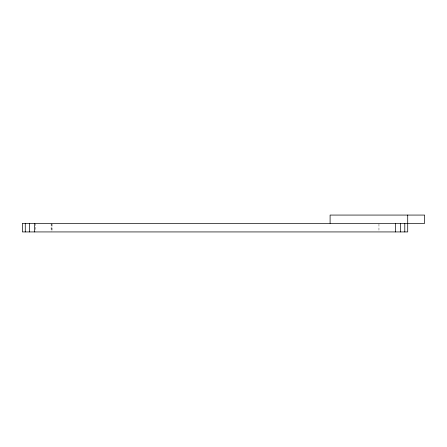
<?xml version="1.0" encoding="UTF-8"?>
<svg xmlns="http://www.w3.org/2000/svg" width="447" height="447" viewBox="0 0 447 447"><rect width="100%" height="100%" fill="white"/><g stroke="black" fill="none" stroke-linecap="round" stroke-linejoin="round"><path stroke-width="0.34" stroke-dasharray="2.23 1.68" d="M378.95 224.008L378.95 231.272M52.053 224.008L52.053 231.272M51.841 224.008L51.841 231.272M51.114 223.349L51.114 231.272M35.531 223.349L35.531 231.272"/><path stroke-width="0.67" d="M407.714 215.068L407.714 231.932L22.35 231.932L22.35 223.349L424.65 223.349L424.65 215.068L330.098 215.068L330.098 223.349M404.792 223.349L404.792 231.932M400.646 223.349L400.646 231.932M395.55 223.349L395.55 231.932M34.514 223.349L34.514 231.932M29.418 223.349L29.418 231.932M25.267 223.349L25.267 231.932"/></g></svg>
